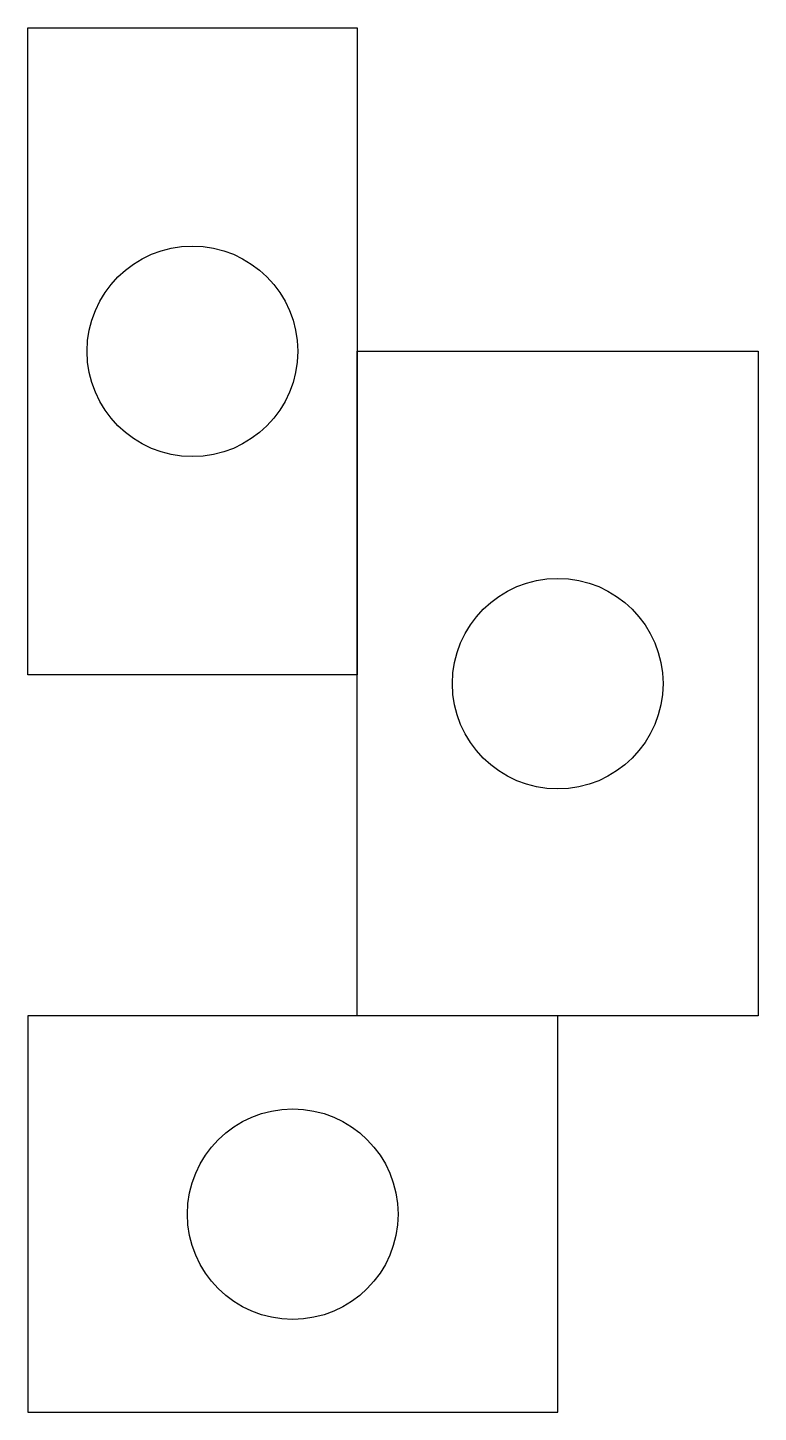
# Model space of a CAD drawing. Header units: millimetres. Extents: x 11675 to 14103, y 2772 to 7375.
import ezdxf

# ---------------------------------------------------------------- set-up
doc = ezdxf.new("R2010")
doc.units = ezdxf.units.MM
doc.layers.add('Landscaping', color=92, linetype='Continuous')

msp = doc.modelspace()

# ---------------------------------------------------------------- linework, layer by layer
at = {"layer": 'Landscaping'}
for points in [[(11675.1, 7375.3), (12769.7, 7375.3), (12769.7, 5223.6), (11675.1, 5223.6)], [(12769.7, 6299.5), (14102.8, 6299.5), (14102.8, 4090), (12769.7, 4090)], [(13436.2, 4090), (11675.1, 4090), (11675.1, 2772.5), (13436.2, 2772.5)]]:
    msp.add_lwpolyline(points, close=True, dxfattribs=at)
for centre in [(12222.4, 6299.5), (13436.2, 5194.7), (12555.7, 3431.2)]:
    msp.add_circle(centre, 350, dxfattribs=at)

doc.saveas('drawing.dxf')
